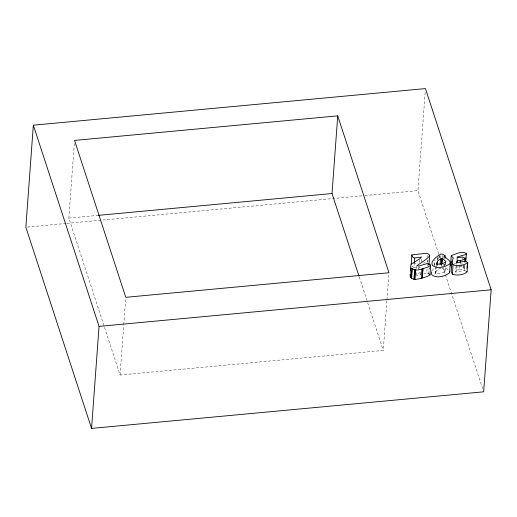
<?xml version="1.0" encoding="UTF-8"?>
<svg xmlns="http://www.w3.org/2000/svg" width="517" height="517" viewBox="0 0 517 517"><rect width="100%" height="100%" fill="white"/><g stroke="black" fill="none" stroke-linecap="round" stroke-linejoin="round"><path stroke-width="0.39" stroke-dasharray="2.58 1.94" d="M445.402 267.735L444.872 271.696L441.104 273.286L436.186 273.836L435.547 273.661L436.064 265.757M386.91 300.784L383.265 350.442L120.08 375.012L68.839 218.109L74.306 143.616M120.08 375.012L123.725 325.348M123.783 324.547L125.663 298.916M386.968 299.983L388.849 274.353M438.687 254.112L417.949 190.611L425.207 91.8M416.372 267.076L414.001 267.399L414.285 263.489M416.211 274.378L416.327 272.814M416.612 268.905L416.844 265.777M418.305 268.53L418.802 268.401L418.944 266.52M419.229 262.61L419.52 258.707M420.334 272.31L416.153 275.16L417.71 275.555L420.101 274.999L420.392 271.089M421.155 261.783L421.387 258.655M427.294 262.319L427.469 259.973M427.695 256.846L427.811 255.282M429.142 273.596L428.645 274.12L428.089 273.306L426.764 272.847L427.055 268.937M427.281 265.809L427.456 263.463M427.895 262.132L428.121 259.004M428.645 274.12L429.104 267.864M429.485 268.905L429.601 267.341M434.286 265.473L434.629 260.781M434.558 265.447L434.965 259.973M435.547 273.661L436.232 264.277M435.547 272.795L436.768 270.611L436.943 268.265M437.666 259.838L437.834 257.492M437.737 260.057L437.905 257.712M438.823 258.817L438.998 256.471M439.818 257.886L439.986 255.54M440.574 257.847L440.684 256.283M441.227 266.488L441.344 264.924M442.313 258.119L442.539 254.997M443.799 258.222L444.032 255.094M443.987 265.861L444.097 264.297M444.426 265.583L444.542 264.019M444.885 259.327L445.059 256.981M444.872 271.696L445.163 267.787M445.389 264.659L445.564 262.313M445.635 264.607L445.803 262.261M465.772 271.212L464.395 270.598L455.639 272.078L456.156 265.04M456.207 264.258L456.324 262.694M456.873 260.122L457.099 256.994M455.639 272.078L456.608 269.997L457.067 263.748M457.338 260.006L457.506 257.66M456.608 269.997L459.671 269.758L460.02 265.066M460.078 264.284L460.188 262.72M462.256 259.424L462.431 257.078M459.671 269.758L461.423 269.57L464.221 268.11L463.885 267.379L461.759 266.707L462.043 262.798M463.31 267.367L463.536 264.239M463.885 267.379L464.111 264.252M464.221 268.11L464.505 264.2M464.395 270.598L464.738 265.906M464.97 262.778L465.08 261.214M466.431 268.905L466.547 267.341M418.802 268.401L420.172 267.05M444.258 265.525L444.362 265.079L443.34 264.471M431.695 270.921L434.39 267.793M437.337 265.531L435.934 266.3M420.101 274.999L420.767 274.708M423.856 273.861L426.764 272.847M454.307 263.534L455.677 263.127M440.975 268.317L439.851 268.278L436.768 270.611M423.417 262.985L425.355 262.701M413.419 263.825L418.04 263.444M459.186 266.804L461.759 266.707M456.821 267.043L458.398 266.882M68.839 218.109L98.527 215.337M27.459 227.066L66.027 223.467M66.829 223.389L364.117 195.639M364.918 195.562L417.949 190.611M414.001 267.399L412.779 266.869A4.879 3.121 4.2 0 1 411.862 266.106M442.145 268.297L445.169 270.863M446.242 267.903L448.672 270.307M438.939 254.875L439.935 257.938M442.681 266.352L445.182 274.004M445.434 274.766L482.658 388.752M359.27 276.97L383.265 350.442"/><path stroke-width="0.78" d="M431.359 271.8L431.76 274.824C436.865 278.695 444.594 276.472 449.402 273.008L449.622 271.748M450.307 263.03C450.074 260.206 446.85 258.83 445.059 256.981L444.672 256.477L445.053 255.702L442.597 254.215L440.859 253.937L440.045 254.758L439.114 254.913L434.803 258.435L432.38 261.537L431.902 263.36L432.451 265.441C437.556 269.312 445.279 267.089 450.087 263.631L450.307 263.03L449.616 272.414M33.34 125.185L25.85 227.215L91.554 428.412L483.66 391.815L491.15 289.785L425.446 88.588L33.34 125.185L99.051 326.389L91.554 428.412M359.018 276.201L332.024 193.539L337.73 115.847L74.538 140.417L125.78 297.314L388.965 272.75L337.73 115.847M410.634 270.378L410.75 268.814M411.196 264.271L411.887 254.887L426.047 253.317L427.927 253.718L429.666 255.185L429.045 265.143L428.974 264.568M429.737 255.766C426.363 259.838 421.206 262.591 416.844 265.777L419.028 266.055L427.456 263.463L428.78 263.922L429.33 264.736L429.827 264.219L430.273 264.471L430.661 265.505L429.976 274.882L427.385 276.388L422.363 278.036L422.945 268.233L421.924 268.989L418.156 269.9L415.7 270.068L415.099 269.583L414.408 278.967L413.917 279.303L413.018 278.993L410.324 277.338C411.584 272.931 409.897 268.323 411.093 264.122L419.494 259.017L421.497 257.091L414.686 258.015L413.471 257.492A4.879 3.121 4.2 0 1 411.887 254.887M411.241 278.017L411.933 268.64L411.009 267.961M411.635 278.043L412.32 268.666L411.933 268.64M414.343 262.707L414.686 258.015M413.917 279.303L414.608 269.919L415.099 269.583M422.945 268.233L422.26 277.61L421.232 278.372L415.468 279.484L415.015 279.445L415.7 270.068M421.232 278.372L421.924 268.989M437.169 265.137L437.46 261.227L440.542 258.894L442.313 258.5L445.861 261.479L445.564 262.313L441.796 263.909L436.232 264.277L437.46 261.227M440.135 264.368L440.542 258.894M441.259 264.407L441.667 258.933M441.402 264.142L441.802 258.674M441.751 264.155L442.151 258.681M441.912 263.974L442.313 258.5M444.878 258.048L445.053 255.702M451.819 266.992L450.533 265.105L451.225 255.721C455.574 253.996 462.754 250.338 466.399 253.666L465.823 261.486M466.399 253.666L465.197 254.752L457.099 256.994L457.506 257.66L462.431 257.078L464.57 257.996L464.906 258.726L462.114 260.187L457.299 260.62L456.324 262.694L465.08 261.214L467.769 262.436L467.077 271.813C463.678 275.018 456.782 275.942 452.375 274.139L451.134 271.606L451.599 267.36M451.716 265.796L452.058 261.104L453.338 258.112L451.225 255.721M452.375 274.139L453.06 264.756L451.961 262.856L452.058 261.104M457.125 262.966L457.299 260.62M460.188 262.72L460.363 260.374M464.68 261.854L464.906 258.726M465.571 260.807L465.798 257.679M467.135 267.108L467.478 262.416M410.007 274.43L410.324 277.338M467.769 262.436C464.369 265.635 457.467 266.559 453.06 264.756M450.533 265.105L451.115 264.555M430.661 265.505L428.07 267.005L423.055 268.653M98.527 215.337L332.024 193.539M99.051 326.389L491.15 289.785M467.077 271.813L466.638 271.625M414.608 269.919L412.32 268.666M414.408 278.967L415.015 279.445M422.26 277.61L422.363 278.036M429.821 274.133L429.976 274.882"/></g></svg>
